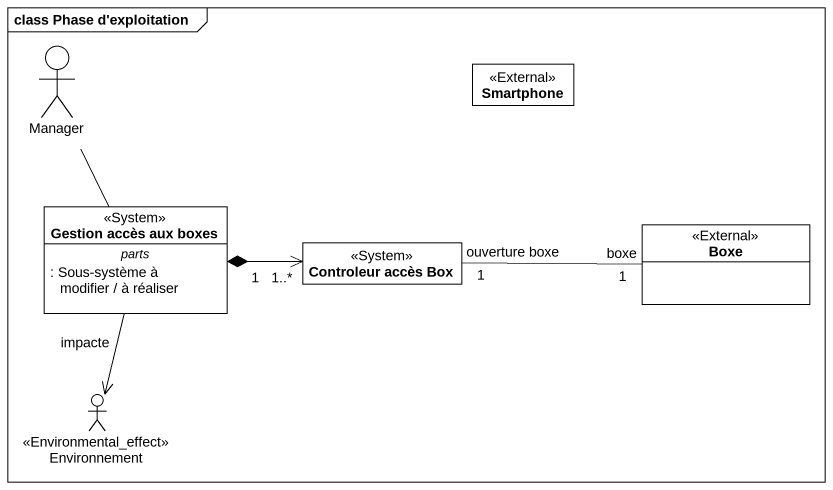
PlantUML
@startuml
mainframe class Phase d'exploitation
allowmixing
hide circle
hide empty members
actor Manager
class Smartphone <<External>>
class "Gestion accès aux boxes" as Gestion_accès_aux_boxes <<System>> {
  -- parts --
  : Sous-système à modifier / à réaliser
}
class "Controleur accès Box" as Controleur_accès_Box <<System>>
class Boxe <<External>>
actor Environnement <<Environmental_effect>>
Manager -- Gestion_accès_aux_boxes
Gestion_accès_aux_boxes "1" *-right-> "1..*" Controleur_accès_Box
Gestion_accès_aux_boxes --> Environnement : impacte
Controleur_accès_Box "1\nouverture boxe" -right- "1\nboxe" Boxe
@enduml
